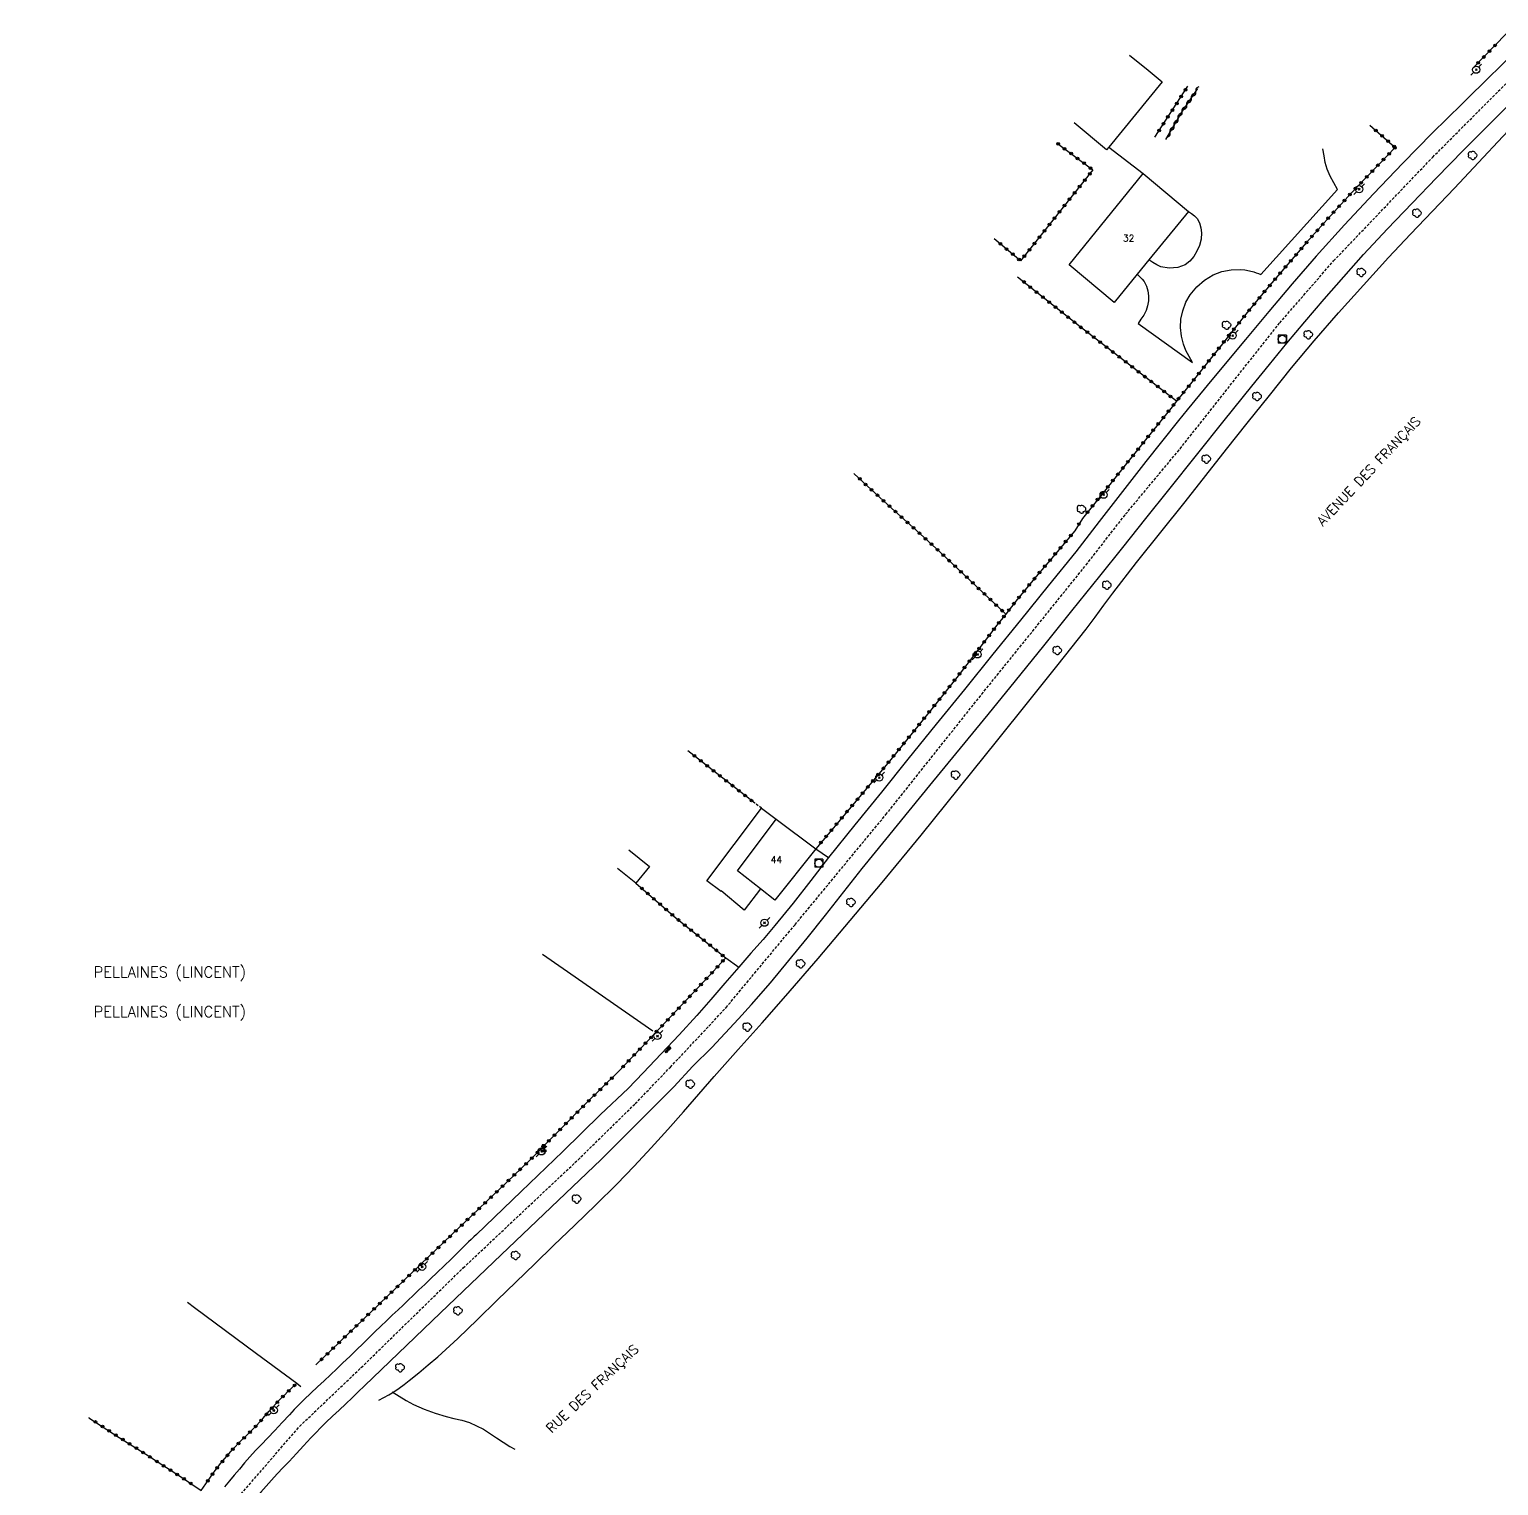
# Model space of a CAD drawing. Header units: millimetres. Extents: x 194000 to 195000, y 155999 to 157001.
# Drawn here: x 194505.8 to 194778.4, y 156408.3 to 156678.6 of the extents above; entities that cross this region are included whole.
import ezdxf
from ezdxf.enums import TextEntityAlignment as Align

# ---------------------------------------------------------------- set-up
doc = ezdxf.new("R2010")
doc.units = ezdxf.units.MM
doc.linetypes.add('DASHED', pattern=[0.75, 0.5, -0.25])
doc.layers.get('0').update_dxf_attribs({"linetype": 'CONTINUOUS'})
for name, color, linetype in [('W0001', 6, 'DASHED'), ('W0008', 7, 'CONTINUOUS'), ('W0014', 7, 'CONTINUOUS'), ('W0017', 7, 'CONTINUOUS'), ('W0101', 7, 'CONTINUOUS'), ('W0104', 1, 'CONTINUOUS'), ('W0112', 1, 'DASHED'), ('W0211', 2, 'CONTINUOUS'), ('W0300', 7, 'CONTINUOUS'), ('W0310', 3, 'CONTINUOUS'), ('W0322', 7, 'CONTINUOUS'), ('W0323', 7, 'CONTINUOUS'), ('W0330', 7, 'CONTINUOUS'), ('W0401', 7, 'CONTINUOUS'), ('W0420', 7, 'CONTINUOUS'), ('W0438', 7, 'CONTINUOUS'), ('W0473', 7, 'CONTINUOUS'), ('W0980', 7, 'CONTINUOUS'), ('W0989', 7, 'CONTINUOUS'), ('W0991', 7, 'CONTINUOUS')]:
    doc.layers.add(name, color=color, linetype=linetype)
doc.styles.get("Standard").update_dxf_attribs({"font": 'romans.shx', "width": 0.85})

# ---------------------------------------------------------------- blocks, each defined once
blk = doc.blocks.new('T473')
for p, q in [((-0.166667, 0.166667), (0.166667, -0.166667)), ((-0.166667, -0.166667), (0.166667, 0.166667)), ((0.500001, 0.500001), (1.000002, 1.000002)), ((-1.000002, -1.000002), (-0.500001, -0.500001))]:
    blk.add_line(p, q)
blk.add_ellipse((0, 0), major_axis=(0.471405, 0.471405), ratio=1, start_param=5.4977871438, end_param=11.780972451)
blk = doc.blocks.new('T300')
for p, q in [((-0.8, 0.51), (-0.86, 0.34)), ((-0.86, 0.34), (-0.86, 0.17)), ((-0.86, 0.17), (-0.74, 0.06)), ((-0.69, 0.63), (-0.8, 0.51)), ((-0.8, -0.06), (-0.74, 0.06)), ((-0.74, 0.06), (-0.69, 0.11)), ((-0.57, 0.69), (-0.69, 0.63)), ((-0.46, 0.69), (-0.57, 0.69)), ((-0.29, 0.63), (-0.46, 0.69)), ((-0.29, 0.63), (-0.17, 0.74)), ((-0.23, 0.57), (-0.29, 0.63)), ((-0.17, 0.74), (-0.06, 0.8)), ((-0.06, 0.8), (0.06, 0.8)), ((0.06, 0.8), (0.23, 0.74)), ((0.23, 0.74), (0.34, 0.63)), ((0.34, 0.63), (0.4, 0.51)), ((0.46, 0.46), (0.34, 0.46)), ((0.4, 0.51), (0.4, 0.46)), ((0.57, 0.4), (0.46, 0.46)), ((0.57, 0.4), (0.69, 0.29)), ((0.69, 0.29), (0.74, 0.17)), ((0.74, 0.06), (0.69, -0.17)), ((0.74, 0.17), (0.74, 0.06)), ((-0.8, -0.17), (-0.8, -0.06)), ((-0.8, -0.23), (-0.8, -0.17)), ((-0.74, -0.34), (-0.8, -0.23)), ((-0.69, -0.4), (-0.74, -0.34)), ((-0.51, -0.46), (-0.69, -0.4)), ((-0.4, -0.46), (-0.51, -0.46)), ((-0.4, -0.46), (-0.34, -0.46)), ((-0.34, -0.46), (-0.34, -0.4)), ((-0.34, -0.51), (-0.34, -0.46)), ((-0.29, -0.63), (-0.34, -0.51)), ((-0.17, -0.74), (-0.29, -0.63)), ((-0.06, -0.8), (-0.17, -0.74)), ((0.06, -0.8), (-0.06, -0.8)), ((0.17, -0.74), (0.06, -0.8)), ((0.23, -0.69), (0.17, -0.74)), ((0.29, -0.46), (0.23, -0.46)), ((0.29, -0.63), (0.23, -0.69)), ((0.46, -0.4), (0.29, -0.46)), ((0.34, -0.51), (0.29, -0.63)), ((0.34, -0.51), (0.34, -0.46)), ((0.57, -0.34), (0.46, -0.4)), ((0.63, -0.29), (0.57, -0.34)), ((0.69, -0.17), (0.63, -0.29))]:
    blk.add_line(p, q)
blk = doc.blocks.new('T420')
for p, q in [((0.75, 0.75), (-0.75, 0.75)), ((-0.75, 0.75), (-0.75, -0.75)), ((0.75, 0.75), (0.75, -0.75)), ((0.75, -0.75), (-0.75, -0.75))]:
    blk.add_line(p, q)
blk.add_ellipse((0, 0), major_axis=(-0.53, 0.53), ratio=1, start_param=3.926991, end_param=10.210176)
blk = doc.blocks.new('T438')
for p, q in [((-0.4, 0.2), (0.4, 0.2)), ((-0.4, -0.2), (-0.4, 0.2)), ((0.15, 1.1), (-0.3, 1.1)), ((-0.3, 1.1), (-0.3, 0.5)), ((-0.3, 0.5), (0.15, 0.5)), ((0.3, 0.65), (0.3, 0.95)), ((0.4, 0.2), (0.4, -0.2))]:
    blk.add_line(p, q)
at = {"flags": 128}
for points in [[(-0.4, -0.2), (0.4, 0.2)], [(0.4, -0.2), (-0.4, -0.2)]]:
    blk.add_lwpolyline(points, dxfattribs=at)
for centre, major_axis, start_param, end_param in [((0.15, 0.95), (0.106, -0.106), 0.785398, 2.356194), ((0.15, 0.65), (0.106, 0.106), 3.926991, 5.497787)]:
    blk.add_ellipse(centre, major_axis=major_axis, ratio=1, start_param=start_param, end_param=end_param)
blk = doc.blocks.new('T401')
for p, q in [((-0.3, 0.3), (0, 0.3)), ((-0.3, -0.25), (-0.3, 0.3)), ((-0.3, 0.15), (0, 0.15)), ((-0.3, 0), (0, 0)), ((0, 0.3), (0, -0.25)), ((-0.3, -0.15), (0, -0.15)), ((-0.3, -0.25), (-0.3, -0.3)), ((-0.3, -0.3), (0, -0.3)), ((0, -0.3), (0, -0.25))]:
    blk.add_line(p, q)
blk = doc.blocks.new('t323o')
at = {"color": 0, "linetype": 'Continuous'}
for radius in [0.25, 0.15]:
    blk.add_circle((0, 0), radius, dxfattribs=at)
blk = doc.blocks.new('t310o')
at = {"color": 0, "linetype": 'Continuous'}
for centre, start, end in [((-0.5, 0.38), 216.8699, 323.1304), ((0.5, -0.37), 36.8699, 143.1303)]:
    blk.add_arc(centre, 0.625, start, end, dxfattribs=at)
blk = doc.blocks.new('t322o')
at = {"color": 0, "linetype": 'Continuous'}
for radius in [0.25, 0.15]:
    blk.add_circle((0, 0), radius, dxfattribs=at)

msp = doc.modelspace()

# ---------------------------------------------------------------- linework, layer by layer
at = {"layer": 'W0001'}
msp.add_lwpolyline([(194505.76, 156329.54), (194508.65, 156338.04), (194512.94, 156349.56), (194520.1, 156367.63), (194529.67, 156385.25), (194542.61, 156403.92), (194555.92, 156419.31), (194567.34, 156430.2), (194586.26, 156448.69), (194607.58, 156468.77), (194618.2, 156479.19), (194624.7, 156485.95), (194631.85, 156493.57), (194635.04, 156497.02), (194647.85, 156512.41), (194664.7, 156532.82), (194682.49, 156555.17), (194701.86, 156579.17), (194709.19, 156588.59), (194719.3, 156600.74), (194737.79, 156624.11), (194747.79, 156635.6), (194766.17, 156654.85), (194782.26, 156671)], dxfattribs=at)
at = {"layer": 'W0008'}
for points in [[(194782.11, 156675.07), (194777.99, 156671)], [(194704.43, 156577.1), (194708.7, 156582.43), (194712.96, 156587.76), (194717.23, 156593.1), (194722.35, 156599.52), (194727.47, 156605.95), (194732.62, 156612.35), (194735.87, 156616.34), (194739.12, 156620.33), (194742.42, 156624.28), (194746.01, 156628.49), (194749.65, 156632.66), (194753.35, 156636.78), (194757.8, 156641.58), (194762.33, 156646.31), (194766.88, 156651.01), (194771.89, 156656.13), (194776.94, 156661.22), (194782.02, 156666.27), (194786.9, 156671)], [(194720.62, 156607.95), (194719.02, 156606), (194712.93, 156598.39), (194708.58, 156592.82), (194704.27, 156587.21), (194699.96, 156581.6)], [(194699.96, 156581.6), (194694.83, 156575.26), (194689.7, 156568.92), (194684.56, 156562.58), (194679.29, 156556.08), (194674.02, 156549.59), (194668.76, 156543.09), (194663.86, 156537.01), (194658.96, 156530.92), (194654.07, 156524.84)], [(194632.37, 156489.62), (194634.85, 156492.26), (194637.33, 156494.9), (194639.77, 156497.58), (194643.27, 156501.62), (194646.69, 156505.74), (194650.08, 156509.88), (194653.5, 156514.17), (194656.89, 156518.49), (194660.3, 156522.8), (194664.66, 156528.18), (194669.05, 156533.55), (194673.44, 156538.91), (194678.54, 156545.17), (194683.65, 156551.42), (194688.74, 156557.68), (194693.98, 156564.15), (194699.2, 156570.62), (194704.43, 156577.1)], [(194637.4, 156504.54), (194634.81, 156501.53), (194632.22, 156498.52), (194629.59, 156495.54), (194626.31, 156491.97), (194622.98, 156488.45), (194619.65, 156484.93)], [(194567.95, 156426.78), (194582.04, 156440.33), (194593.32, 156451.13), (194611.86, 156468.8), (194625.38, 156482.28), (194628.86, 156486.13), (194632.37, 156489.62)], [(194619.65, 156484.93), (194616.88, 156482), (194611.77, 156477.15), (194604.76, 156470.32), (194597.03, 156462.89), (194588.74, 156454.92)], [(194588.74, 156454.92), (194588.25, 156454.45), (194587.76, 156453.98), (194587.27, 156453.51), (194586.18, 156452.46), (194585.1, 156451.39), (194584.01, 156450.34), (194582.74, 156449.1), (194581.46, 156447.87), (194580.18, 156446.64), (194579.12, 156445.62), (194578.05, 156444.61), (194576.98, 156443.59), (194576.04, 156442.69), (194575.11, 156441.8), (194574.17, 156440.9), (194573.1, 156439.9), (194572.03, 156438.9), (194570.96, 156437.89), (194569.88, 156436.83), (194568.8, 156435.75), (194567.72, 156434.68), (194566.47, 156433.48), (194565.21, 156432.28), (194563.95, 156431.08)], [(194563.95, 156431.08), (194562.79, 156429.97), (194561.64, 156428.86), (194560.48, 156427.76), (194559.24, 156426.6), (194557.99, 156425.45), (194556.77, 156424.28), (194555.83, 156423.35), (194554.91, 156422.4), (194554, 156421.45), (194552.65, 156420), (194551.31, 156418.53), (194549.96, 156417.07), (194548.86, 156415.92), (194547.75, 156414.79), (194546.67, 156413.63), (194545.69, 156412.51), (194544.73, 156411.36), (194543.77, 156410.21), (194542.88, 156409.15), (194541.98, 156408.08)], [(194567.95, 156426.78), (194566.8, 156425.67), (194565.64, 156424.56), (194564.48, 156423.46), (194563.24, 156422.3), (194562, 156421.15), (194560.77, 156419.98), (194559.84, 156419.05), (194558.92, 156418.1), (194558.01, 156417.15), (194556.65, 156415.7), (194555.32, 156414.23), (194553.97, 156412.77), (194552.87, 156411.63), (194551.76, 156410.49), (194550.67, 156409.33), (194549.69, 156408.21), (194548.74, 156407.06), (194547.78, 156405.92), (194546.89, 156404.85), (194545.99, 156403.78)]]:
    msp.add_lwpolyline(points, dxfattribs=at)
at = {"layer": 'W0014'}
for points in [[(194777.99, 156671), (194777.21, 156670.23), (194771.66, 156664.75), (194766.1, 156659.28), (194760.61, 156653.74), (194755.17, 156648.05), (194749.81, 156642.29), (194744.54, 156636.45), (194740.11, 156631.36), (194735.75, 156626.21), (194731.42, 156621.04), (194725.19, 156613.54), (194720.62, 156607.95)], [(194654.07, 156524.84), (194650.78, 156520.62), (194647.48, 156516.41), (194644.12, 156512.26), (194641.9, 156509.67), (194639.65, 156507.1), (194637.4, 156504.54)], [(194651.68, 156526.5), (194654.07, 156524.84)], [(194634.99, 156506.24), (194637.4, 156504.54)]]:
    msp.add_lwpolyline(points, dxfattribs=at)
at = {"layer": 'W0017'}
for points in [[(194706.05, 156656.7), (194712.45, 156651.8)], [(194711.49, 156623.99), (194721.57, 156616.72), (194720.98, 156617.84), (194720.39, 156618.97), (194719.92, 156620.13), (194719.56, 156621.64), (194719.38, 156623.22), (194719.43, 156624.76), (194719.78, 156626.35), (194720.39, 156627.91), (194721.19, 156629.33), (194722.38, 156630.78), (194723.83, 156632.05), (194725.43, 156633.02), (194727.03, 156633.61), (194728.76, 156633.95), (194730.48, 156634.01), (194731.31, 156633.92), (194732.15, 156633.77), (194732.97, 156633.56), (194733.41, 156633.41), (194733.85, 156633.25), (194734.29, 156633.09), (194748.48, 156648.86), (194747.8, 156650.09), (194747.12, 156651.32), (194746.57, 156652.6), (194746.24, 156653.84), (194746.03, 156655.12), (194745.81, 156656.39)], [(194720.83, 156644.79), (194721.4, 156644.38), (194721.98, 156643.96), (194722.46, 156643.48), (194722.89, 156642.67), (194723.15, 156641.73), (194723.26, 156640.79), (194723.18, 156639.64), (194722.87, 156638.48), (194722.4, 156637.4), (194721.82, 156636.44), (194721.09, 156635.56), (194720.25, 156634.88), (194718.86, 156634.36), (194717.25, 156634.23), (194715.74, 156634.48), (194714.98, 156634.85), (194714.25, 156635.33), (194713.52, 156635.82)], [(194711.33, 156633.12), (194711.78, 156632.68), (194712.23, 156632.23), (194712.62, 156631.75), (194713.04, 156630.93), (194713.31, 156630.02), (194713.44, 156629.1), (194713.42, 156628.18), (194713.26, 156627.26), (194712.98, 156626.37), (194712.56, 156625.55), (194712.03, 156624.77), (194711.49, 156623.99)]]:
    msp.add_lwpolyline(points, dxfattribs=at)
at = {"layer": 'W0101'}
msp.add_lwpolyline([(194698.68, 156634.88), (194712.45, 156651.8), (194720.83, 156644.79), (194713.52, 156635.82), (194711.33, 156633.12), (194707.05, 156627.87), (194698.68, 156634.88)], close=True, dxfattribs=at)
for points in [[(194644.09, 156516.95), (194641.41, 156519.06), (194637.15, 156522.42), (194644.32, 156532), (194651.68, 156526.5)], [(194651.68, 156526.5), (194644.09, 156516.95)]]:
    msp.add_lwpolyline(points, dxfattribs=at)
at = {"layer": 'W0104'}
for points in [[(194709.93, 156673.81), (194713.36, 156671)], [(194713.36, 156671), (194715.99, 156668.85), (194706.05, 156656.7), (194705.64, 156656.19), (194699.66, 156661.21)], [(194641.41, 156519.06), (194638.39, 156515.07), (194634.13, 156518.68), (194634.13, 156518.55), (194631.46, 156520.56), (194641.63, 156534.04), (194644.32, 156532)], [(194616.99, 156526.3), (194620.81, 156523.19)], [(194620.81, 156523.19), (194618.29, 156520.09), (194614.92, 156522.83)]]:
    msp.add_lwpolyline(points, dxfattribs=at)
at = {"layer": 'W0112'}
msp.add_lwpolyline([(194641.63, 156534.04), (194640.38, 156534.96)], dxfattribs=at)
at = {"layer": 'W0211'}
for points in [[(194701.88, 156567.24), (194703.52, 156569.48), (194705.15, 156571.73), (194706.81, 156573.96), (194711.22, 156579.65), (194715.73, 156585.27), (194720.23, 156590.89), (194724.07, 156595.77), (194727.91, 156600.64), (194731.77, 156605.5), (194735.87, 156610.62), (194739.99, 156615.73), (194744.18, 156620.76), (194748.71, 156625.98), (194753.32, 156631.12), (194757.98, 156636.21), (194762.03, 156640.54), (194766.11, 156644.83), (194770.2, 156649.12), (194774.7, 156653.89), (194779.2, 156658.67), (194783.71, 156663.43), (194787.95, 156667.86), (194790.97, 156671)], [(194632.82, 156484.23), (194637.27, 156489.21), (194641.72, 156494.18), (194646.14, 156499.19), (194652.15, 156506.15), (194658.1, 156513.17), (194664, 156520.24), (194671.22, 156529.02), (194678.37, 156537.87), (194685.5, 156546.73), (194690.97, 156553.56), (194696.42, 156560.4), (194701.88, 156567.24)], [(194570.58, 156424.16), (194571.52, 156424.66), (194572.47, 156425.16), (194573.39, 156425.69), (194574.36, 156426.35), (194575.29, 156427.05), (194576.22, 156427.77), (194578.02, 156429.2), (194579.79, 156430.69), (194581.54, 156432.2), (194585.29, 156435.61), (194588.94, 156439.14), (194592.57, 156442.68), (194596.06, 156446.07), (194599.53, 156449.46), (194603.01, 156452.86), (194606.95, 156456.64), (194610.89, 156460.42), (194614.77, 156464.26), (194617.98, 156467.59), (194621.14, 156470.97), (194624.26, 156474.39), (194627.14, 156477.65), (194629.98, 156480.94), (194632.82, 156484.23)]]:
    msp.add_lwpolyline(points, dxfattribs=at)
at = {"layer": 'W0300'}
for points in [[(194600.97, 156506.92), (194604.81, 156504.29), (194621.44, 156492.67)], [(194535.1, 156442.31), (194536.39, 156441.37), (194547.89, 156432.81), (194555.38, 156427.28), (194556.16, 156426.71)]]:
    msp.add_lwpolyline(points, dxfattribs=at)
at = {"layer": 'W0310'}
msp.add_lwpolyline([(194716.65, 156658.16), (194719.61, 156663.23), (194722.59, 156667.6)], dxfattribs=at)
at = {"layer": 'W0322'}
msp.add_lwpolyline([(194604.27, 156474.41), (194598.38, 156468.46), (194581.4, 156452.23), (194567.7, 156439.14), (194558.9, 156430.69)], dxfattribs=at)
at = {"layer": 'W0323'}
for points in [[(194734.2, 156713.89), (194743.62, 156711.33), (194753.03, 156708.78), (194762.49, 156706.38), (194769.4, 156704.8), (194776.34, 156703.3), (194783.28, 156701.83), (194788.02, 156700.84), (194792.77, 156699.86), (194797.51, 156698.88), (194796.02, 156694.52), (194773.69, 156671.41)], [(194714.6, 156658.54), (194720.76, 156668.05)], [(194754.52, 156660.77), (194759.21, 156656.64)], [(194696.55, 156657.39), (194703.12, 156652.5), (194689.71, 156635.63), (194684.79, 156639.72)], [(194759.21, 156656.64), (194756.29, 156653.63), (194753.37, 156650.62), (194750.48, 156647.58), (194746.56, 156643.3), (194742.71, 156638.95), (194738.92, 156634.56), (194736.32, 156631.5), (194733.74, 156628.42), (194731.2, 156625.31), (194729.16, 156622.77), (194727.14, 156620.22), (194725.12, 156617.67), (194721.48, 156613.1), (194718.65, 156609.58), (194717.82, 156608.54), (194714.16, 156603.99), (194709.83, 156598.59), (194705.5, 156593.2), (194701.17, 156587.8)], [(194718.65, 156609.58), (194700.76, 156623.36), (194689.15, 156632.61)], [(194686.94, 156570.04), (194682.9, 156573.87), (194678.86, 156577.7), (194674.8, 156581.51), (194670.29, 156585.63), (194665.75, 156589.72), (194661.23, 156593.84), (194658.76, 156596.17)], [(194701.17, 156587.8), (194699.74, 156585.49)], [(194699.74, 156585.49), (194696.17, 156581.26), (194692.6, 156577.03), (194689.08, 156572.76), (194686.94, 156570.04), (194685.3, 156567.96), (194681.59, 156563.11), (194677.84, 156558.28), (194673.71, 156553.08), (194669.55, 156547.92), (194665.35, 156542.77), (194660.82, 156537.33), (194656.25, 156531.91), (194651.68, 156526.5)], [(194640.38, 156534.96), (194627.97, 156544.67)], [(194618.29, 156520.09), (194625.8, 156513.6), (194634.99, 156506.24), (194632.59, 156503.66), (194630.2, 156501.08), (194627.79, 156498.51), (194623.51, 156493.98), (194619.21, 156489.47), (194614.9, 156484.97)], [(194604.28, 156474.41), (194609.2, 156479.38), (194614.9, 156484.97)], [(194516.79, 156420.91), (194516.81, 156420.9), (194522.45, 156417.24), (194527.38, 156414.1), (194534.17, 156409.73), (194537.64, 156407.4), (194540.21, 156411.11), (194541.3, 156412.43), (194542.4, 156413.76), (194543.52, 156415.06), (194544.95, 156416.53), (194546.43, 156417.96), (194547.88, 156419.42), (194549.1, 156420.77), (194550.28, 156422.13), (194551.5, 156423.47), (194552.26, 156424.26), (194553.02, 156425.03), (194553.8, 156425.79), (194554.32, 156426.29), (194554.85, 156426.79), (194555.38, 156427.28)]]:
    msp.add_lwpolyline(points, dxfattribs=at)
at = {"layer": 'W0330'}
msp.add_lwpolyline([(194573.06, 156425.67), (194574.38, 156424.88), (194575.7, 156424.09), (194577.04, 156423.36), (194579.02, 156422.49), (194581.05, 156421.76), (194583.11, 156421.11), (194584.55, 156420.74), (194586.01, 156420.42), (194587.43, 156420.01), (194590.02, 156418.76), (194592.47, 156417.18), (194594.91, 156415.58), (194595.82, 156415.04)], dxfattribs=at)

# ---------------------------------------------------------------- block references
at = {"layer": 'W0300', "rotation": 359.9999899820874}
for p in [(194773.63, 156655.14), (194763.28, 156644.44), (194752.93, 156633.46), (194727.96, 156623.64), (194743.12, 156621.88), (194733.62, 156610.41), (194724.2, 156598.81), (194701.03, 156589.49), (194705.73, 156575.39), (194696.54, 156563.27), (194677.69, 156540.17), (194658.25, 156516.53), (194648.92, 156505.12), (194639.02, 156493.4), (194628.45, 156482.78), (194607.36, 156461.48), (194596.01, 156450.99), (194585.31, 156440.72), (194574.59, 156430.17)]:
    msp.add_blockref('T300', p, dxfattribs=at)
at = {"layer": 'W0310'}
for p, rotation in [((194721.38, 156665.81), 55.66433125539478), ((194722.22, 156667.05), 55.66433125539478), ((194719.68, 156663.34), 55.66433125539478), ((194720.53, 156664.57), 55.66433125539478), ((194717.41, 156659.45), 59.76816657308603), ((194718.17, 156660.75), 59.76816657308603), ((194718.92, 156662.04), 59.76816657308603)]:
    msp.add_blockref('t310o', p, dxfattribs=dict(at, rotation=rotation))
at = {"layer": 'W0322'}
for p, rotation in [((194602.16, 156472.27), 225.241834540296), ((194603.21, 156473.34), 225.241834540296), ((194604.27, 156474.4), 225.241834540296), ((194600.04, 156470.14), 225.241834540296), ((194601.1, 156471.21), 225.241834540296), ((194596.84, 156466.99), 223.7213734012369), ((194597.92, 156468.02), 223.7213734012369), ((194598.99, 156469.08), 225.241834540296), ((194593.58, 156463.88), 223.7213734012369), ((194594.67, 156464.91), 223.7213734012369), ((194595.75, 156465.95), 223.7213734012369), ((194591.42, 156461.8), 223.7213734012369), ((194592.5, 156462.84), 223.7213734012369), ((194588.16, 156458.69), 223.7213734012369), ((194589.25, 156459.73), 223.7213734012369), ((194590.33, 156460.77), 223.7213734012369), ((194584.91, 156455.58), 223.7213734012369), ((194585.99, 156456.62), 223.7213734012369), ((194587.08, 156457.66), 223.7213734012369), ((194582.74, 156453.51), 223.7213734012369), ((194583.83, 156454.55), 223.7213734012369), ((194579.49, 156450.4), 223.6766269654768), ((194580.57, 156451.44), 223.6766269654768), ((194581.66, 156452.47), 223.7213734012369), ((194577.32, 156448.33), 223.6766269654768), ((194578.4, 156449.36), 223.6766269654768), ((194574.06, 156445.22), 223.6766269654768), ((194575.15, 156446.26), 223.6766269654768), ((194576.23, 156447.29), 223.6766269654768), ((194570.81, 156442.11), 223.6766269654768), ((194571.89, 156443.15), 223.6766269654768), ((194572.98, 156444.19), 223.6766269654768), ((194568.64, 156440.04), 223.6766269654768), ((194569.73, 156441.08), 223.6766269654768), ((194565.39, 156436.93), 223.8705762619175), ((194566.47, 156437.97), 223.8705762619175), ((194567.56, 156439.01), 223.8705762619175), ((194562.15, 156433.81), 223.8705762619175), ((194563.23, 156434.85), 223.8705762619175), ((194564.31, 156435.89), 223.8705762619175), ((194559.99, 156431.73), 223.8705762619175), ((194561.07, 156432.77), 223.8705762619175)]:
    msp.add_blockref('t322o', p, dxfattribs=dict(at, rotation=rotation))
at = {"layer": 'W0323'}
for p, rotation in [((194776.7, 156674.52), 225.9911077784348), ((194777.74, 156675.6), 225.9911077784348), ((194774.62, 156672.36), 225.9911077784348), ((194775.66, 156673.44), 225.9911077784348), ((194719.49, 156666.09), 57.07278400776811), ((194720.3, 156667.35), 57.07278400776811), ((194717.86, 156663.57), 57.07278400776811), ((194718.67, 156664.83), 57.07278400776811), ((194716.23, 156661.06), 57.07278400776811), ((194717.04, 156662.32), 57.07278400776811), ((194696.66, 156657.31), 323.2891135305989), ((194715.41, 156659.8), 57.07278400776811), ((194755.64, 156659.78), 318.6753297980623), ((194756.77, 156658.79), 318.6753297980623), ((194757.9, 156657.8), 318.6753297980623), ((194697.86, 156656.41), 323.2891135305989), ((194699.07, 156655.52), 323.2891135305989), ((194700.27, 156654.62), 323.2891135305989), ((194758.1, 156655.49), 225.8308754857668), ((194759.02, 156656.81), 318.6753297980623), ((194759.15, 156656.57), 225.8308754857668), ((194701.47, 156653.72), 323.2891135305989), ((194702.67, 156652.83), 323.2891135305989), ((194754.97, 156652.27), 225.8305953913969), ((194756.01, 156653.34), 225.8305953913969), ((194757.06, 156654.42), 225.8308754857668), ((194700.66, 156649.41), 231.5145721941588), ((194701.6, 156650.58), 231.5145721941588), ((194702.53, 156651.76), 231.5145721941588), ((194752.88, 156650.11), 226.4881184058733), ((194753.92, 156651.19), 225.8305953913969), ((194698.79, 156647.06), 231.5145721941588), ((194699.73, 156648.23), 231.5145721941588), ((194749.8, 156646.83), 227.5550296269786), ((194750.82, 156647.93), 226.4881184058733), ((194751.85, 156649.02), 226.4881184058733), ((194696.93, 156644.71), 231.5145721941588), ((194697.86, 156645.89), 231.5145721941588), ((194747.77, 156644.62), 227.5550296269786), ((194748.79, 156645.73), 227.5550296269786), ((194694.13, 156641.19), 231.5145721941588), ((194695.06, 156642.36), 231.5145721941588), ((194695.99, 156643.54), 231.5145721941588), ((194744.77, 156641.27), 228.4697065253881), ((194745.76, 156642.39), 228.4697065253881), ((194746.76, 156643.51), 227.5550296269786), ((194685.94, 156638.76), 140.2243037225529), ((194692.26, 156638.84), 231.5145721941588), ((194693.19, 156640.01), 231.5145721941588), ((194742.78, 156639.02), 228.4697065253881), ((194743.77, 156640.15), 228.4697065253881), ((194687.1, 156637.8), 140.2243037225529), ((194688.25, 156636.84), 140.2243037225529), ((194689.4, 156635.88), 140.2243037225529), ((194690.39, 156636.49), 231.5145721941588), ((194691.33, 156637.67), 231.5145721941588), ((194739.84, 156635.62), 229.155719442065), ((194740.82, 156636.75), 229.155719442065), ((194741.8, 156637.89), 229.155719442065), ((194737.88, 156633.34), 229.6479706916012), ((194738.85, 156634.48), 229.6479706916012), ((194690.33, 156631.68), 141.4637803798024), ((194691.5, 156630.74), 141.4637803798024), ((194735.94, 156631.05), 230.1140138312995), ((194736.91, 156632.2), 229.6479706916012), ((194692.67, 156629.81), 141.4637803798024), ((194693.85, 156628.87), 141.4637803798024), ((194695.02, 156627.94), 141.4637803798024), ((194733.07, 156627.59), 230.6513379396892), ((194734.02, 156628.75), 230.1140138312995), ((194734.98, 156629.9), 230.1140138312995), ((194696.19, 156627), 141.4637803798024), ((194697.37, 156626.07), 141.4637803798024), ((194698.54, 156625.13), 141.4637803798024), ((194731.17, 156625.27), 231.2852159622474), ((194732.12, 156626.43), 230.6513379396892), ((194699.71, 156624.2), 141.4637803798024), ((194700.89, 156623.27), 142.3658114752128), ((194702.08, 156622.35), 142.3658114752128), ((194729.29, 156622.93), 231.2852159622474), ((194730.23, 156624.1), 231.2852159622474), ((194703.26, 156621.43), 142.3658114752128), ((194704.45, 156620.52), 142.3658114752128), ((194705.64, 156619.6), 142.3658114752128), ((194726.5, 156619.4), 231.6480384983265), ((194727.43, 156620.58), 231.7112910149831), ((194728.36, 156621.75), 231.7112910149831), ((194706.83, 156618.69), 142.3658114752128), ((194708.02, 156617.77), 142.3658114752128), ((194709.2, 156616.86), 142.3658114752128), ((194724.63, 156617.05), 231.3570362391233), ((194725.57, 156618.22), 231.6480384983265), ((194710.39, 156615.94), 142.3658114752128), ((194711.58, 156615.02), 142.3658114752128), ((194712.77, 156614.11), 142.3658114752128), ((194722.76, 156614.71), 231.3570362391233), ((194723.7, 156615.88), 231.3570362391233), ((194713.96, 156613.19), 142.3658114752128), ((194715.14, 156612.28), 142.3658114752128), ((194716.33, 156611.36), 142.3658114752128), ((194719.95, 156611.2), 231.2491518965263), ((194720.89, 156612.37), 231.2491518965263), ((194721.82, 156613.54), 231.3570362391233), ((194717.52, 156610.44), 142.3658114752128), ((194718.07, 156608.86), 231.2657201375796), ((194719.01, 156610.03), 231.2491518965263), ((194716.19, 156606.52), 231.2314683264497), ((194717.13, 156607.69), 231.2314683264497), ((194713.37, 156603.01), 231.2548301510373), ((194714.31, 156604.18), 231.2314683264497), ((194715.25, 156605.35), 231.2314683264497), ((194711.5, 156600.67), 231.2548301510373), ((194712.43, 156601.84), 231.2548301510373), ((194709.62, 156598.33), 231.2419143474891), ((194710.56, 156599.5), 231.2548301510373), ((194659.85, 156595.14), 136.7205160581853), ((194706.8, 156594.82), 231.2419143474891), ((194707.74, 156595.99), 231.2419143474891), ((194708.68, 156597.16), 231.2419143474891), ((194660.94, 156594.11), 136.7205160581853), ((194662.05, 156593.1), 137.5730618144879), ((194663.15, 156592.09), 137.5730618144879), ((194704.92, 156592.48), 231.2431877647433), ((194705.86, 156593.65), 231.2419143474891), ((194664.26, 156591.07), 137.5730618144879), ((194665.37, 156590.06), 137.5730618144879), ((194703.05, 156590.14), 231.2431877647433), ((194703.98, 156591.31), 231.2431877647433), ((194666.48, 156589.06), 137.9842193985448), ((194667.6, 156588.05), 137.9842193985448), ((194668.71, 156587.05), 137.9842193985448), ((194700.53, 156586.76), 238.327585123054), ((194702.11, 156588.97), 231.2431877647433), ((194669.82, 156586.04), 137.9842193985448), ((194670.93, 156585.04), 137.6127967092484), ((194672.04, 156584.02), 137.6127967092484), ((194699.03, 156584.65), 229.8299062637339), ((194673.15, 156583.01), 137.6127967092484), ((194674.26, 156582), 137.6127967092484), ((194675.36, 156580.98), 136.8565285543), ((194696.13, 156581.21), 229.8232272369684), ((194697.1, 156582.36), 229.8299062637339), ((194698.06, 156583.5), 229.8299062637339), ((194676.45, 156579.96), 136.8565285543), ((194677.55, 156578.93), 136.8565285543), ((194694.19, 156578.92), 229.8232272369684), ((194695.16, 156580.06), 229.8232272369684), ((194678.64, 156577.91), 136.8565285543), ((194679.73, 156576.88), 136.5139451634642), ((194680.82, 156575.84), 136.5139451634642), ((194692.26, 156576.62), 230.5073218741365), ((194693.22, 156577.77), 229.8232272369684), ((194681.91, 156574.81), 136.5139451634642), ((194683, 156573.78), 136.5068613246458), ((194689.4, 156573.15), 230.5073218741365), ((194690.35, 156574.31), 230.5073218741365), ((194691.31, 156575.46), 230.5073218741365), ((194684.09, 156572.75), 136.5068613246458), ((194685.17, 156571.71), 136.5068613246458), ((194686.26, 156570.68), 136.5068613246458), ((194687.54, 156570.8), 231.800036176418), ((194688.46, 156571.98), 231.800036176418), ((194685.68, 156568.44), 231.8001987467128), ((194686.61, 156569.62), 231.8001987467128), ((194682.94, 156564.87), 232.5451466254234), ((194683.85, 156566.06), 232.5451466254234), ((194684.76, 156567.25), 232.5451466254234), ((194681.11, 156562.49), 232.213013070308), ((194682.03, 156563.68), 232.5451466254234), ((194679.27, 156560.12), 232.213013070308), ((194680.19, 156561.31), 232.213013070308), ((194676.49, 156556.58), 231.5154694986194), ((194677.43, 156557.76), 231.5154694986194), ((194678.35, 156558.94), 232.213013070308), ((194674.63, 156554.23), 231.5154694986194), ((194675.56, 156555.41), 231.5154694986194), ((194672.75, 156551.89), 231.146065474121), ((194673.69, 156553.06), 231.146065474121), ((194669.93, 156548.39), 231.146065474121), ((194670.87, 156549.56), 231.146065474121), ((194671.81, 156550.72), 231.146065474121), ((194668.04, 156546.06), 230.7725515703984), ((194668.98, 156547.22), 230.7725515703984), ((194629.16, 156543.75), 141.9365268468329), ((194630.34, 156542.82), 141.9365268468329), ((194666.14, 156543.74), 230.7725515703984), ((194667.09, 156544.9), 230.7725515703984), ((194631.52, 156541.9), 141.9365268468329), ((194632.7, 156540.97), 141.9365268468329), ((194663.27, 156540.27), 230.239991318864), ((194664.23, 156541.42), 230.239991318864), ((194665.19, 156542.58), 230.239991318864), ((194633.88, 156540.05), 141.9365268468329), ((194635.06, 156539.12), 141.9365268468329), ((194636.24, 156538.2), 141.9365268468329), ((194661.35, 156537.96), 230.239991318864), ((194662.31, 156539.12), 230.239991318864), ((194637.42, 156537.27), 141.9365268468329), ((194638.6, 156536.35), 141.9365268468329), ((194639.78, 156535.42), 141.9365268468329), ((194659.42, 156535.67), 229.8372408366243), ((194660.39, 156536.81), 229.8372408366243), ((194656.52, 156532.23), 229.8372408366243), ((194657.48, 156533.38), 229.8372408366243), ((194658.45, 156534.52), 229.8372408366243), ((194654.58, 156529.94), 229.8372408366243), ((194655.55, 156531.08), 229.8372408366243), ((194652.65, 156527.64), 229.8372408366243), ((194653.61, 156528.79), 229.8372408366243), ((194619.39, 156519.14), 319.2033817247365), ((194620.53, 156518.16), 319.2033817247365), ((194621.66, 156517.17), 319.2033817247365), ((194622.8, 156516.19), 319.2033817247365), ((194623.93, 156515.21), 319.2033817247365), ((194625.07, 156514.23), 319.2033817247365), ((194626.22, 156513.27), 321.2809234151607), ((194627.39, 156512.33), 321.2809234151607), ((194628.56, 156511.39), 321.2809234151607), ((194629.73, 156510.45), 321.2809234151607), ((194630.9, 156509.52), 321.2809234151607), ((194632.07, 156508.58), 321.2809234151607), ((194633.24, 156507.64), 321.2809234151607), ((194634.41, 156506.7), 321.2809234151607), ((194634.47, 156505.68), 227.0836108725672), ((194631.41, 156502.39), 227.0836108728897), ((194632.43, 156503.49), 227.0836108728897), ((194633.45, 156504.58), 227.0836108725672), ((194629.37, 156500.19), 226.9455808548195), ((194630.39, 156501.29), 227.0836108728897), ((194626.28, 156496.91), 226.5927647053622), ((194627.31, 156498), 226.5927647053622), ((194628.34, 156499.1), 226.9455808548195), ((194624.22, 156494.73), 226.5927647053622), ((194625.25, 156495.82), 226.5927647053622), ((194621.12, 156491.48), 226.3264756736091), ((194622.15, 156492.56), 226.3264756736091), ((194623.19, 156493.65), 226.3264756736091), ((194619.05, 156489.31), 226.3261747199345), ((194620.08, 156490.39), 226.3264756736091), ((194615.94, 156486.05), 226.3261747199345), ((194616.97, 156487.14), 226.3261747199345), ((194618.01, 156488.22), 226.3261747199345), ((194612.78, 156482.88), 44.42670618832316), ((194613.85, 156483.93), 44.42670618832316), ((194610.64, 156480.78), 44.42670618832316), ((194611.71, 156481.83), 44.42670618832316), ((194607.45, 156477.61), 45.23764425770019), ((194608.5, 156478.67), 45.23764425770019), ((194609.56, 156479.73), 44.42670618832316), ((194605.33, 156475.48), 45.23764425770019), ((194606.39, 156476.54), 45.23764425770019), ((194553.88, 156425.87), 43.60281897302087), ((194554.98, 156426.9), 43.15599233767994), ((194551.77, 156423.75), 46.04298089876568), ((194552.82, 156424.82), 45.26060278744907), ((194548.76, 156420.4), 47.97750395942645), ((194549.75, 156421.52), 48.98365009208271), ((194550.75, 156422.65), 47.75399011280018), ((194518.05, 156420.1), 327.0072145611035), ((194519.31, 156419.28), 327.0072145611035), ((194520.56, 156418.46), 327.0072145611035), ((194521.82, 156417.65), 327.0072145611035), ((194546.7, 156418.23), 45.17726379161849), ((194547.75, 156419.29), 45.17726379161849), ((194523.08, 156416.83), 327.4672106758933), ((194524.35, 156416.03), 327.4672106758933), ((194525.61, 156415.22), 327.4672106758933), ((194543.51, 156415.05), 49.01500167608493), ((194544.56, 156416.12), 45.86745412081967), ((194545.62, 156417.18), 44.0349853151333), ((194526.88, 156414.41), 327.4672106758933), ((194528.14, 156413.61), 327.2997281090708), ((194529.4, 156412.79), 327.2997281090708), ((194530.67, 156411.98), 327.2997281090708), ((194541.57, 156412.76), 50.56990972469207), ((194542.53, 156413.91), 49.01500167608493), ((194531.93, 156411.17), 327.2997281090708), ((194533.19, 156410.36), 327.2997281090708), ((194534.45, 156409.55), 326.0627563565865), ((194539.72, 156410.4), 55.25345437179791), ((194540.62, 156411.6), 50.54873445736091), ((194535.69, 156408.71), 326.0627563565865), ((194538.87, 156409.17), 55.25345437179791)]:
    msp.add_blockref('t323o', p, dxfattribs=dict(at, rotation=rotation))
at = {"layer": 'W0401', "rotation": 136.6046203257994}
for p in [(194623.93, 156489.05), (194624.38, 156489.54)]:
    msp.add_blockref('T401', p, dxfattribs=at)
at = {"layer": 'W0420', "rotation": 359.9999899820874}
for p in [(194738.26, 156621.06), (194652.25, 156523.8)]:
    msp.add_blockref('T420', p, dxfattribs=at)
at = {"layer": 'W0438', "rotation": 359.9999899820874}
msp.add_blockref('T438', (194601.22, 156470.43), dxfattribs=at)
at = {"layer": 'W0473', "rotation": 359.9999899820874}
for p in [(194774.25, 156671.09), (194752.53, 156648.9), (194729.05, 156621.73), (194705.11, 156592.2), (194681.71, 156562.57), (194663.47, 156539.7), (194642.18, 156512.76), (194622.31, 156491.75), (194600.81, 156470.32), (194578.64, 156448.91), (194551.11, 156422.28)]:
    msp.add_blockref('T473', p, dxfattribs=at)

# ---------------------------------------------------------------- texts
at = {"layer": 'W0980'}
for p in [(194531.82, 156503.47), (194531.82, 156496.11)]:
    msp.add_text('PELLAINES (LINCENT)', height=2, dxfattribs=at).set_placement(p, align=Align.MIDDLE)
at = {"layer": 'W0989'}
for s, rotation, p in [('AVENUE DES FRANÇAIS  ', 46.665, (194745.77, 156586.27)), ('RUE DES FRANÇAIS  ', 43.4466, (194602.67, 156417.93))]:
    msp.add_text(s, height=1.75, rotation=rotation, dxfattribs=at).set_placement(p)
at = {"layer": 'W0991'}
for s, p in [('32', (194709.75, 156639.83)), ('44', (194644.38, 156524.47))]:
    msp.add_text(s, height=1.25, dxfattribs=at).set_placement(p, align=Align.MIDDLE_CENTER)

doc.saveas('drawing.dxf')
